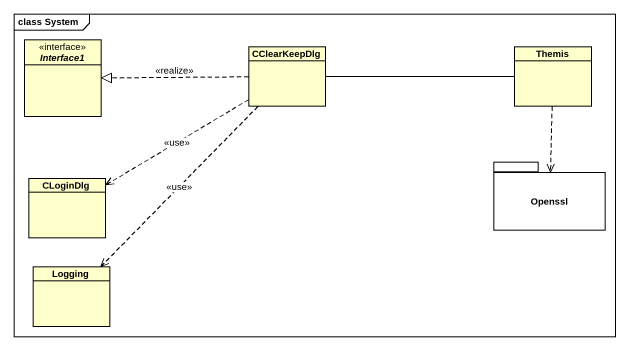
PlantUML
@startuml
mainframe class System
hide circle
hide empty members
interface Interface1 <<interface>>
class CClearKeepDlg
class Themis
class CLoginDlg
package Openssl {
}
class Logging
CClearKeepDlg .left.|> Interface1 : <<realize>>
CClearKeepDlg -right- Themis
CClearKeepDlg .left.> CLoginDlg : <<use>>
CClearKeepDlg ..> Logging : <<use>>
Themis ..> Openssl
@enduml
